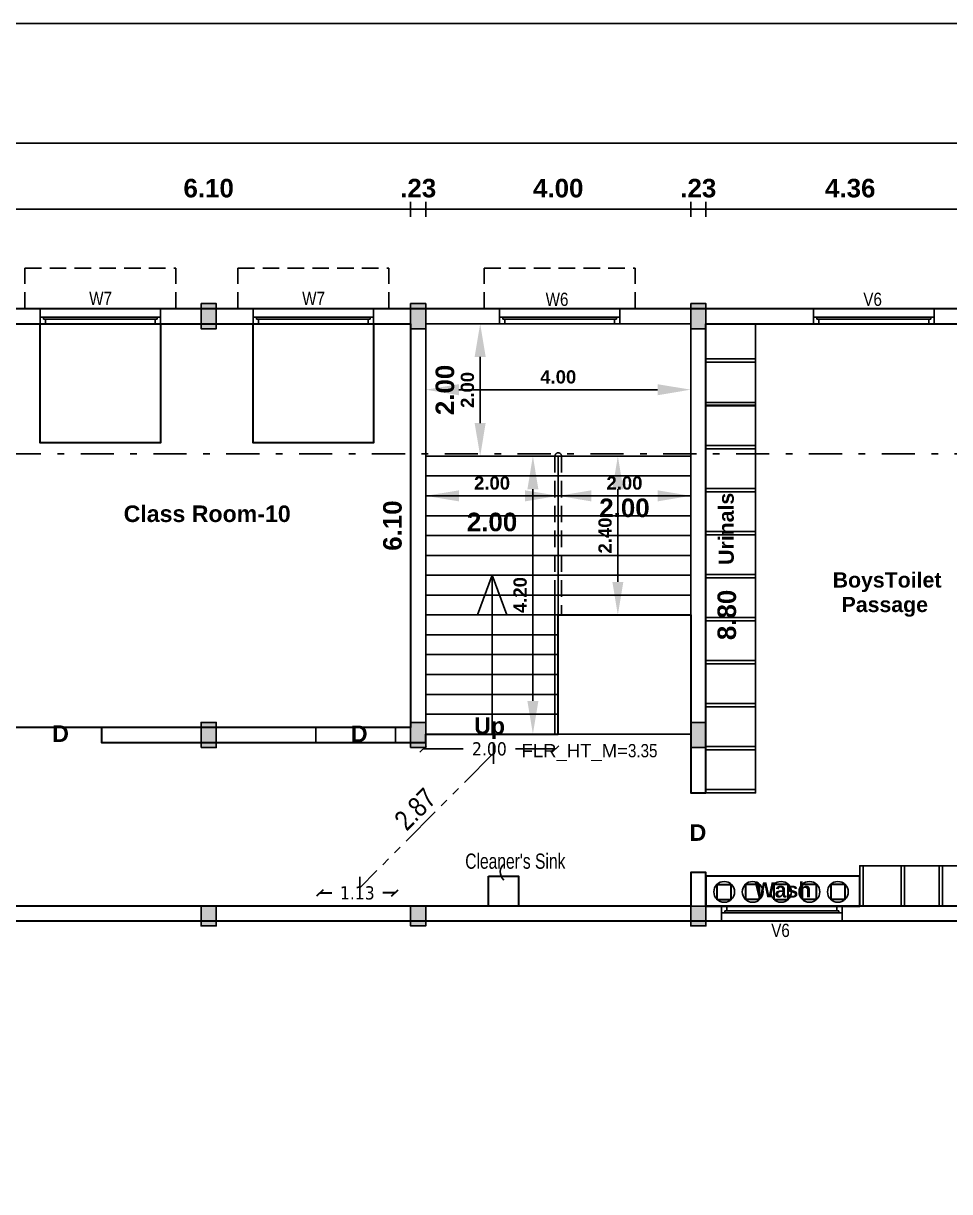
# Model space of a CAD drawing. Header units: metres. Extents: x 0 to 602, y 0 to 196.
# Drawn here: x 348.76 to 362.75, y 121.44 to 139.09 of the extents above; entities that cross this region are included whole.
import ezdxf

# ---------------------------------------------------------------- set-up
doc = ezdxf.new("R2010")
doc.units = ezdxf.units.M
doc.header["$MEASUREMENT"] = 0
for name, pattern in [('DASHDOT2', [0.5, 0.25, -0.125, 0, -0.125]), ('HIDDEN', [0.375, 0.25, -0.125]), ('PHANTOM2', [1.25, 0.625, -0.125, 0.125, -0.125, 0.125, -0.125])]:
    doc.linetypes.add(name, pattern=pattern)
for name, color, linetype, lineweight in [('BLK_1_FLR_1_ EXIT_WIDTH_ DOOR', 7, 'Continuous', 35), ('BLK_1_FLR_1_BLT_UP_AREA', 4, 'Continuous', 30), ('BLK_1_FLR_1_REGULAR_ROOM_9', 1, 'Continuous', 30), ('BLK_1_FLR_1_ROOM_9_LIGHT_VENTILATION_1', 1, 'Continuous', 30), ('BLK_1_FLR_1_ROOM_9_LIGHT_VENTILATION_2', 1, 'Continuous', 30), ('BLK_1_FLR_1_STAIR_1', 4, 'Continuous', 30), ('BLK_1_FLR_1_STAIR_1_FLIGHT_1', 4, 'Continuous', 30), ('BLK_1_FLR_1_STAIR_1_FLIGHT_2', 4, 'Continuous', 30), ('BLK_1_FLR_1_STAIR_1_LANDING_1', 4, 'Continuous', 30), ('BLK_1_FLR_1_URINAL', 235, 'Continuous', 30), ('BLK_1_FLR_1_WASH', 4, 'Continuous', 30)]:
    doc.layers.add(name, color=color, linetype=linetype, lineweight=lineweight)
for name, color, linetype in [('BLK_1_FLR_1_CARPET_AREA', 10, 'Continuous'), ('BLK_1_FLR_1_EXIT_WIDTH_STAIR', 1, 'Continuous'), ('DIST_EXIT', 7, 'Continuous')]:
    doc.layers.add(name, color=color, linetype=linetype)
doc.styles.add('.5', font='GILC____.TTF', dxfattribs={"height": 0.5})
doc.styles.add('Ar Bold', font='arialbd.ttf')
doc.styles.add('ARIAL', font='ARIALN.TTF')
doc.styles.add('JSC-Tahoma', font='tahoma.ttf')
doc.styles.get("Standard").update_dxf_attribs({"font": 'swissc.ttf', "height": 0.23})
doc.dimstyles.new('$Side open200', dxfattribs={"dimtxt": 1, "dimasz": 0.5, "dimexe": 0.18, "dimexo": 0.0625, "dimgap": 0.09, "dimtad": 1, "dimzin": 4, "dimdsep": 46, "dimtxsty": 'Ar Bold', "dimcen": 0.09, "dimse1": 1, "dimse2": 1, "dimclrd": 252, "dimclrt": 40, "dimadec": 0, "dimazin": 0, "dimtfac": 1, "dimtix": 1, "dimtofl": 0, "dimtmove": 2, "dimatfit": 0, "dimfxl": 0, "dimtzin": 0, "dimarcsym": 0})
doc.dimstyles.new('JSC_100', dxfattribs={"dimscale": 0.2, "dimtxt": 1, "dimasz": 0.5, "dimexe": 1, "dimexo": 2, "dimgap": 0.7, "dimtad": 0, "dimzin": 1, "dimdsep": 46, "dimtxsty": 'JSC-Tahoma', "dimblk": 'OBLIQUE', "dimcen": 0, "dimse1": 1, "dimse2": 1, "dimclrd": 8, "dimclre": 8, "dimclrt": 4, "dimadec": 0, "dimazin": 3, "dimtfac": 1, "dimtix": 1, "dimtmove": 1, "dimatfit": 3, "dimfxl": 0, "dimtolj": 1, "dimtzin": 0, "dimlwd": -1, "dimlwe": -1, "dimarcsym": 0})
doc.dimstyles.new('OPEN SPACE', dxfattribs={"dimtxt": 0.3, "dimasz": 0.23, "dimexe": 0.1875, "dimexo": 0.0625, "dimgap": 0.09, "dimtad": 3, "dimzin": 0, "dimdsep": 46, "dimtxsty": 'ARIAL', "dimblk": 'OBLIQUE', "dimcen": 0.09, "dimse1": 1, "dimse2": 1, "dimclrd": 6, "dimclre": 6, "dimclrt": 7, "dimadec": 0, "dimazin": 0, "dimtfac": 0.5, "dimtix": 1, "dimtmove": 0, "dimatfit": 3, "dimfxl": 0, "dimtolj": 1, "dimtzin": 0, "dimarcsym": 0})
doc.dimstyles.new('~dimensions', dxfattribs={"dimtxt": 0.28, "dimasz": 0.17, "dimexe": 0.05, "dimexo": 0.0625, "dimgap": 0.06, "dimtad": 1, "dimzin": 4, "dimdsep": 46, "dimtxsty": 'Ar Bold', "dimcen": 0.09, "dimse1": 1, "dimse2": 1, "dimsd1": 1, "dimsd2": 1, "dimclrt": 4, "dimadec": 0, "dimazin": 0, "dimtfac": 1, "dimtix": 1, "dimtofl": 0, "dimtmove": 2, "dimatfit": 3, "dimfxl": 0, "dimtolj": 1, "dimtzin": 0, "dimarcsym": 0})

# ---------------------------------------------------------------- blocks, each defined once
blk = doc.blocks.new('*D1047')
at = {"layer": 'Defpoints', "color": 0, "linetype": 'Continuous', "lineweight": 30}
for p in [(348.512, 136.399), (354.612, 136.399), (354.612, 136.399)]:
    blk.add_point(p, dxfattribs=at)
at = {"color": 4, "linetype": 'Continuous', "insert": (351.562, 136.602), "char_height": 0.28, "attachment_point": 5, "style": 'Ar Bold'}
blk.add_mtext('\\A1;6.10', dxfattribs=at)
blk = doc.blocks.new('*D1048')
at = {"layer": 'Defpoints', "color": 0, "linetype": 'Continuous', "lineweight": 30}
for p in [(354.612, 136.399), (354.842, 136.399), (354.842, 136.399)]:
    blk.add_point(p, dxfattribs=at)
at = {"color": 4, "linetype": 'Continuous', "insert": (354.727, 136.602), "char_height": 0.28, "attachment_point": 5, "style": 'Ar Bold'}
blk.add_mtext('\\A1;.23', dxfattribs=at)
blk = doc.blocks.new('*D1049')
at = {"layer": 'Defpoints', "color": 0, "linetype": 'Continuous', "lineweight": 30}
for p in [(354.842, 136.399), (358.842, 136.399), (358.842, 136.399)]:
    blk.add_point(p, dxfattribs=at)
at = {"color": 4, "linetype": 'Continuous', "insert": (356.842, 136.602), "char_height": 0.28, "attachment_point": 5, "style": 'Ar Bold'}
blk.add_mtext('\\A1;4.00', dxfattribs=at)
blk = doc.blocks.new('*D1050')
at = {"layer": 'Defpoints', "color": 0, "linetype": 'Continuous', "lineweight": 30}
for p in [(358.842, 136.399), (359.072, 136.399), (359.072, 136.399)]:
    blk.add_point(p, dxfattribs=at)
at = {"color": 4, "linetype": 'Continuous', "insert": (358.957, 136.602), "char_height": 0.28, "attachment_point": 5, "style": 'Ar Bold'}
blk.add_mtext('\\A1;.23', dxfattribs=at)
blk = doc.blocks.new('*D1051')
at = {"layer": 'Defpoints', "color": 0, "linetype": 'Continuous', "lineweight": 30}
for p in [(359.072, 136.399), (363.432, 136.399), (363.432, 136.399)]:
    blk.add_point(p, dxfattribs=at)
at = {"color": 4, "linetype": 'Continuous', "insert": (361.252, 136.602), "char_height": 0.28, "attachment_point": 5, "style": 'Ar Bold'}
blk.add_mtext('\\A1;4.36', dxfattribs=at)
blk = doc.blocks.new('*D1055')
at = {"layer": 'Defpoints', "color": 0, "linetype": 'Continuous', "lineweight": 30}
for p in [(365.302, 137.392), (306.612, 137.284), (365.302, 137.284)]:
    blk.add_point(p, dxfattribs=at)
at = {"color": 4, "linetype": 'Continuous', "insert": (335.957, 137.595), "char_height": 0.28, "attachment_point": 5, "style": 'Ar Bold'}
blk.add_mtext('\\A1;58.69', dxfattribs=at)
blk = doc.blocks.new('*D1121')
at = {"layer": 'Defpoints', "color": 0, "linetype": 'Continuous', "lineweight": 30}
for p in [(354.542, 134.554), (354.612, 134.554), (354.612, 128.454)]:
    blk.add_point(p, dxfattribs=at)
at = {"color": 4, "linetype": 'Continuous', "insert": (354.339, 131.504), "char_height": 0.28, "attachment_point": 5, "rotation": 90, "style": 'Ar Bold'}
blk.add_mtext('\\A1;6.10', dxfattribs=at)
blk = doc.blocks.new('*D1122')
at = {"layer": 'Defpoints', "color": 0, "linetype": 'Continuous', "lineweight": 30}
for p in [(354.842, 131.654), (356.842, 131.654), (356.842, 131.354)]:
    blk.add_point(p, dxfattribs=at)
at = {"color": 4, "linetype": 'Continuous', "insert": (355.842, 131.557), "char_height": 0.28, "attachment_point": 5, "style": 'Ar Bold'}
blk.add_mtext('\\A1;2.00', dxfattribs=at)
blk = doc.blocks.new('*D1123')
at = {"layer": 'Defpoints', "color": 0, "linetype": 'Continuous', "lineweight": 30}
for p in [(356.842, 131.6), (358.842, 131.6), (358.842, 131.568)]:
    blk.add_point(p, dxfattribs=at)
at = {"color": 4, "linetype": 'Continuous', "insert": (357.842, 131.771), "char_height": 0.28, "attachment_point": 5, "style": 'Ar Bold'}
blk.add_mtext('\\A1;2.00', dxfattribs=at)
blk = doc.blocks.new('*D1124')
at = {"layer": 'Defpoints', "color": 0, "linetype": 'Continuous', "lineweight": 30}
for p in [(355.134, 134.554), (355.335, 134.554), (355.134, 132.554)]:
    blk.add_point(p, dxfattribs=at)
at = {"color": 4, "linetype": 'Continuous', "insert": (355.132, 133.554), "char_height": 0.28, "attachment_point": 5, "rotation": 90, "style": 'Ar Bold'}
blk.add_mtext('\\A1;2.00', dxfattribs=at)
blk = doc.blocks.new('*D1126')
at = {"layer": 'Defpoints', "color": 0, "linetype": 'Continuous', "lineweight": 30}
for p in [(360.317, 134.554), (359.592, 125.754), (360.317, 125.754)]:
    blk.add_point(p, dxfattribs=at)
at = {"color": 4, "linetype": 'Continuous', "insert": (359.389, 130.154), "char_height": 0.28, "attachment_point": 5, "rotation": 90, "style": 'Ar Bold'}
blk.add_mtext('\\A1;8.80', dxfattribs=at)
blk = doc.blocks.new('*D1278')
at = {"layer": 'BLK_1_FLR_1_STAIR_1_LANDING_1', "color": 1, "lineweight": -2}
blk.add_line((355.342, 133.558), (358.342, 133.558), dxfattribs=at)
at = {"layer": 'BLK_1_FLR_1_STAIR_1_LANDING_1', "color": 1, "linetype": 'Continuous', "lineweight": 30}
for points in [[(355.342, 133.641), (355.342, 133.474), (354.842, 133.558)], [(358.342, 133.641), (358.342, 133.474), (358.842, 133.558)]]:
    blk.add_solid(points, dxfattribs=at)
at = {"layer": 'Defpoints', "color": 0, "linetype": 'Continuous', "lineweight": 30}
for p in [(354.842, 134.554), (358.842, 134.554), (358.842, 133.558)]:
    blk.add_point(p, dxfattribs=at)
at = {"layer": 'BLK_1_FLR_1_STAIR_1_LANDING_1', "color": 1, "linetype": 'Continuous', "lineweight": 30, "insert": (356.842, 133.75), "char_height": 0.2, "attachment_point": 5, "style": 'Ar Bold'}
blk.add_mtext('4.00', dxfattribs=at)
blk = doc.blocks.new('*D1279')
at = {"layer": 'BLK_1_FLR_1_STAIR_1_LANDING_1', "color": 2, "lineweight": -2}
blk.add_line((355.663, 134.054), (355.663, 133.054), dxfattribs=at)
at = {"layer": 'BLK_1_FLR_1_STAIR_1_LANDING_1', "color": 2, "linetype": 'Continuous', "lineweight": 30}
for points in [[(355.579, 134.054), (355.746, 134.054), (355.663, 134.554)], [(355.579, 133.054), (355.746, 133.054), (355.663, 132.554)]]:
    blk.add_solid(points, dxfattribs=at)
at = {"layer": 'Defpoints', "color": 0, "linetype": 'Continuous', "lineweight": 30}
for p in [(354.842, 134.554), (354.842, 132.554), (355.663, 132.554)]:
    blk.add_point(p, dxfattribs=at)
at = {"layer": 'BLK_1_FLR_1_STAIR_1_LANDING_1', "color": 2, "linetype": 'Continuous', "lineweight": 30, "insert": (355.471, 133.554), "char_height": 0.2, "attachment_point": 5, "rotation": 90, "style": 'Ar Bold'}
blk.add_mtext('2.00', dxfattribs=at)
blk = doc.blocks.new('*D1280')
at = {"layer": 'BLK_1_FLR_1_STAIR_1_FLIGHT_1', "color": 2, "lineweight": -2}
blk.add_line((355.342, 131.954), (356.342, 131.954), dxfattribs=at)
at = {"layer": 'BLK_1_FLR_1_STAIR_1_FLIGHT_1', "color": 2, "linetype": 'Continuous', "lineweight": 30}
for points in [[(355.342, 132.037), (355.342, 131.87), (354.842, 131.954)], [(356.342, 132.037), (356.342, 131.87), (356.842, 131.954)]]:
    blk.add_solid(points, dxfattribs=at)
at = {"layer": 'Defpoints', "color": 0, "linetype": 'Continuous', "lineweight": 30}
for p in [(354.842, 132.554), (356.842, 132.554), (356.842, 131.954)]:
    blk.add_point(p, dxfattribs=at)
at = {"layer": 'BLK_1_FLR_1_STAIR_1_FLIGHT_1', "color": 2, "linetype": 'Continuous', "lineweight": 30, "insert": (355.842, 132.146), "char_height": 0.2, "attachment_point": 5, "style": 'Ar Bold'}
blk.add_mtext('2.00', dxfattribs=at)
blk = doc.blocks.new('*D1281')
at = {"layer": 'BLK_1_FLR_1_STAIR_1_FLIGHT_1', "color": 1, "lineweight": -2}
blk.add_line((356.459, 132.054), (356.459, 128.854), dxfattribs=at)
at = {"layer": 'BLK_1_FLR_1_STAIR_1_FLIGHT_1', "color": 1, "linetype": 'Continuous', "lineweight": 30}
for points in [[(356.376, 132.054), (356.542, 132.054), (356.459, 132.554)], [(356.376, 128.854), (356.542, 128.854), (356.459, 128.354)]]:
    blk.add_solid(points, dxfattribs=at)
at = {"layer": 'Defpoints', "color": 0, "linetype": 'Continuous', "lineweight": 30}
for p in [(356.842, 132.554), (356.459, 128.354), (356.842, 128.354)]:
    blk.add_point(p, dxfattribs=at)
at = {"layer": 'BLK_1_FLR_1_STAIR_1_FLIGHT_1', "color": 1, "linetype": 'Continuous', "lineweight": 30, "insert": (356.267, 130.454), "char_height": 0.2, "attachment_point": 5, "rotation": 90, "style": 'Ar Bold'}
blk.add_mtext('4.20', dxfattribs=at)
blk = doc.blocks.new('*D1282')
at = {"layer": 'BLK_1_FLR_1_STAIR_1_FLIGHT_2', "color": 2, "lineweight": -2}
blk.add_line((357.342, 131.954), (358.342, 131.954), dxfattribs=at)
at = {"layer": 'BLK_1_FLR_1_STAIR_1_FLIGHT_2', "color": 2, "linetype": 'Continuous', "lineweight": 30}
for points in [[(357.342, 132.037), (357.342, 131.87), (356.842, 131.954)], [(358.342, 132.037), (358.342, 131.87), (358.842, 131.954)]]:
    blk.add_solid(points, dxfattribs=at)
at = {"layer": 'Defpoints', "color": 0, "linetype": 'Continuous', "lineweight": 30}
for p in [(356.842, 132.554), (358.842, 132.554), (358.842, 131.954)]:
    blk.add_point(p, dxfattribs=at)
at = {"layer": 'BLK_1_FLR_1_STAIR_1_FLIGHT_2', "color": 2, "linetype": 'Continuous', "lineweight": 30, "insert": (357.842, 132.146), "char_height": 0.2, "attachment_point": 5, "style": 'Ar Bold'}
blk.add_mtext('2.00', dxfattribs=at)
blk = doc.blocks.new('*D1288')
at = {"layer": 'BLK_1_FLR_1_STAIR_1_FLIGHT_2', "color": 1, "lineweight": -2}
blk.add_line((357.742, 132.054), (357.742, 130.654), dxfattribs=at)
at = {"layer": 'BLK_1_FLR_1_STAIR_1_FLIGHT_2', "color": 1, "linetype": 'Continuous', "lineweight": 30}
for points in [[(357.659, 132.054), (357.825, 132.054), (357.742, 132.554)], [(357.659, 130.654), (357.825, 130.654), (357.742, 130.154)]]:
    blk.add_solid(points, dxfattribs=at)
at = {"layer": 'Defpoints', "color": 0, "linetype": 'Continuous', "lineweight": 30}
for p in [(356.842, 132.554), (356.842, 130.154), (357.742, 130.154)]:
    blk.add_point(p, dxfattribs=at)
at = {"layer": 'BLK_1_FLR_1_STAIR_1_FLIGHT_2', "color": 1, "linetype": 'Continuous', "lineweight": 30, "insert": (357.55, 131.354), "char_height": 0.2, "attachment_point": 5, "rotation": 90, "style": 'Ar Bold'}
blk.add_mtext('2.40', dxfattribs=at)
blk = doc.blocks.new('_Oblique')
at = {"color": 0, "linetype": 'ByBlock', "lineweight": -2}
blk.add_line((-0.5, -0.5), (0.5, 0.5), dxfattribs=at)
blk = doc.blocks.new('*D895')
at = {"layer": 'BLK_1_FLR_1_EXIT_WIDTH_STAIR', "color": 1}
for p, q in [((354.802, 128.128), (355.408, 128.128)), ((356.802, 128.128), (356.196, 128.128))]:
    blk.add_line(p, q, dxfattribs=at)
at = {"layer": 'Defpoints', "color": 0, "lineweight": 30}
for p in [(354.802, 129.291), (356.802, 129.291), (356.802, 128.128)]:
    blk.add_point(p, dxfattribs=at)
at = {"layer": 'BLK_1_FLR_1_EXIT_WIDTH_STAIR', "color": 1, "xscale": 0.1, "yscale": 0.1, "zscale": 0.1, "rotation": 180}
blk.add_blockref('_Oblique', (354.802, 128.128), dxfattribs=at)
at = {"layer": 'BLK_1_FLR_1_EXIT_WIDTH_STAIR', "color": 1, "xscale": 0.1, "yscale": 0.1, "zscale": 0.1}
blk.add_blockref('_Oblique', (356.802, 128.128), dxfattribs=at)
at = {"layer": 'BLK_1_FLR_1_EXIT_WIDTH_STAIR', "color": 1, "lineweight": 30, "insert": (355.802, 128.128), "char_height": 0.2, "attachment_point": 5, "style": 'JSC-Tahoma'}
blk.add_mtext('\\A1;2.00', dxfattribs=at)
blk = doc.blocks.new('*D896')
at = {"layer": 'Defpoints', "color": 0, "lineweight": 30}
for p in [(355.802, 128.128), (353.783, 126.094), (353.846, 126.031)]:
    blk.add_point(p, dxfattribs=at)
at = {"layer": 'DIST_EXIT', "color": 7, "linetype": 'PHANTOM2', "lineweight": -2}
blk.add_line((355.865, 128.065), (353.846, 126.031), dxfattribs=at)
at = {"layer": 'DIST_EXIT', "color": 7, "lineweight": -2, "xscale": 0.23, "yscale": 0.23, "zscale": 0.23}
for p, rotation in [((355.865, 128.065), 45.2126096611053), ((353.846, 126.031), 225.2126096611053)]:
    blk.add_blockref('_Oblique', p, dxfattribs=dict(at, rotation=rotation))
at = {"layer": 'DIST_EXIT', "color": 7, "lineweight": 35, "insert": (354.683, 127.219), "char_height": 0.3, "attachment_point": 5, "rotation": 45.2126, "style": 'ARIAL'}
blk.add_mtext('\\A1;2.87', dxfattribs=at)
blk = doc.blocks.new('*D1258')
at = {"layer": 'BLK_1_FLR_1_ EXIT_WIDTH_ DOOR', "color": 2}
for p, q in [((353.241, 125.952), (353.423, 125.952)), ((354.373, 125.952), (354.191, 125.952))]:
    blk.add_line(p, q, dxfattribs=at)
at = {"layer": 'Defpoints', "color": 0, "lineweight": 30}
for p in [(354.373, 125.952), (353.241, 125.754), (354.373, 125.754)]:
    blk.add_point(p, dxfattribs=at)
at = {"layer": 'BLK_1_FLR_1_ EXIT_WIDTH_ DOOR', "color": 2, "xscale": 0.1, "yscale": 0.1, "zscale": 0.1, "rotation": 180}
blk.add_blockref('_Oblique', (353.241, 125.952), dxfattribs=at)
at = {"layer": 'BLK_1_FLR_1_ EXIT_WIDTH_ DOOR', "color": 2, "xscale": 0.1, "yscale": 0.1, "zscale": 0.1}
blk.add_blockref('_Oblique', (354.373, 125.952), dxfattribs=at)
at = {"layer": 'BLK_1_FLR_1_ EXIT_WIDTH_ DOOR', "color": 2, "lineweight": 30, "insert": (353.807, 125.952), "char_height": 0.2, "attachment_point": 5, "style": 'JSC-Tahoma'}
blk.add_mtext('\\A1;1.13', dxfattribs=at)

msp = doc.modelspace()

# ---------------------------------------------------------------- hatches: boundary and pattern name
at = {"linetype": 'Continuous', "ltscale": 0.1}
h = msp.add_hatch(color=8, dxfattribs=at)
h.dxf.hatch_style = 1
h.paths.add_polyline_path([(351.447, 134.859), (351.447, 134.479), (351.677, 134.479), (351.677, 134.859)])
h = msp.add_hatch(color=8, dxfattribs=at)
h.dxf.hatch_style = 1
h.paths.add_polyline_path([(354.612, 134.859), (354.612, 134.479), (354.842, 134.479), (354.842, 134.859)])
h = msp.add_hatch(color=8, dxfattribs=at)
h.dxf.hatch_style = 1
h.paths.add_polyline_path([(358.842, 134.859), (358.842, 134.479), (359.072, 134.479), (359.072, 134.859)])
h = msp.add_hatch(color=8, dxfattribs=at)
h.dxf.hatch_style = 1
h.paths.add_polyline_path([(351.447, 128.149), (351.447, 128.529), (351.677, 128.529), (351.677, 128.149)])
h = msp.add_hatch(color=8, dxfattribs=at)
h.dxf.hatch_style = 1
h.paths.add_polyline_path([(354.612, 128.149), (354.612, 128.529), (354.842, 128.529), (354.842, 128.149)])
h = msp.add_hatch(color=8, dxfattribs=at)
h.dxf.hatch_style = 1
h.paths.add_polyline_path([(358.842, 128.149), (358.842, 128.529), (359.072, 128.529), (359.072, 128.149)])
h = msp.add_hatch(color=8, dxfattribs=at)
h.dxf.hatch_style = 1
h.paths.add_polyline_path([(351.447, 125.754), (351.447, 125.454), (351.677, 125.454), (351.677, 125.754)])
h = msp.add_hatch(color=8, dxfattribs=at)
h.dxf.hatch_style = 1
h.paths.add_polyline_path([(354.612, 125.754), (354.612, 125.454), (354.842, 125.454), (354.842, 125.754)])
h = msp.add_hatch(color=8, dxfattribs=at)
h.dxf.hatch_style = 1
h.paths.add_polyline_path([(358.842, 125.754), (358.842, 125.454), (359.072, 125.454), (359.072, 125.754)])

# ---------------------------------------------------------------- linework, layer by layer
at = {"linetype": 'Continuous'}
for p, q in [((306.612, 137.284), (365.302, 137.284)), ((354.612, 136.399), (354.612, 136.169)), ((354.842, 136.399), (354.842, 136.169)), ((358.842, 136.399), (358.842, 136.169)), ((359.072, 136.399), (359.072, 136.169)), ((306.612, 136.284), (365.302, 136.284))]:
    msp.add_line(p, q, dxfattribs=at)
at = {"linetype": 'HIDDEN'}
for p, q in [((348.786, 134.784), (348.786, 135.394)), ((348.786, 135.394), (351.066, 135.394)), ((351.066, 134.784), (351.066, 135.394)), ((352.003, 134.784), (352.003, 135.394)), ((352.003, 135.394), (354.283, 135.394)), ((354.283, 134.784), (354.283, 135.394)), ((355.723, 134.784), (355.723, 135.394)), ((355.723, 135.394), (358.003, 135.394)), ((358.003, 134.784), (358.003, 135.394)), ((349.016, 134.784), (348.786, 134.784)), ((350.836, 134.784), (351.066, 134.784)), ((352.233, 134.784), (352.003, 134.784)), ((354.053, 134.784), (354.283, 134.784)), ((355.953, 134.784), (355.723, 134.784)), ((357.773, 134.784), (358.003, 134.784)), ((360.699, 134.784), (360.469, 134.784)), ((362.519, 134.784), (362.749, 134.784)), ((356.792, 132.554), (354.842, 132.554)), ((356.792, 132.554), (356.792, 130.454)), ((356.842, 132.554), (356.842, 130.454)), ((358.842, 132.554), (356.892, 132.554)), ((356.892, 132.554), (356.892, 130.154)), ((356.792, 132.254), (354.842, 132.254)), ((358.842, 132.254), (356.892, 132.254)), ((356.792, 131.954), (354.842, 131.954)), ((358.842, 131.954), (356.892, 131.954)), ((356.792, 131.654), (354.842, 131.654)), ((358.842, 131.654), (356.892, 131.654)), ((356.792, 131.354), (354.842, 131.354)), ((358.842, 131.354), (356.892, 131.354)), ((356.792, 131.054), (354.842, 131.054)), ((358.842, 131.054), (356.892, 131.054)), ((356.792, 130.754), (354.842, 130.754)), ((358.842, 130.754), (356.892, 130.754)), ((358.842, 130.454), (356.892, 130.454)), ((358.842, 130.154), (356.842, 130.154))]:
    msp.add_line(p, q, dxfattribs=at)
at = {"linetype": 'Continuous', "ltscale": 0.1}
for p, q in [((354.842, 134.784), (306.612, 134.784)), ((354.842, 128.224), (354.842, 134.784)), ((354.842, 128.224), (354.842, 134.784)), ((354.612, 134.554), (348.512, 134.554)), ((354.612, 128.454), (354.612, 134.554)), ((358.842, 127.464), (358.842, 134.554)), ((363.432, 134.554), (359.072, 134.554)), ((359.072, 127.464), (359.072, 134.554)), ((355.842, 130.754), (355.62, 130.154)), ((355.842, 128.354), (355.842, 130.754)), ((355.842, 130.754), (356.063, 130.154)), ((356.792, 130.454), (354.842, 130.454)), ((356.792, 130.454), (356.792, 128.354)), ((356.842, 130.454), (356.842, 128.354)), ((356.792, 130.154), (354.842, 130.154)), ((356.792, 129.854), (354.842, 129.854)), ((356.792, 129.554), (354.842, 129.554)), ((356.792, 129.254), (354.842, 129.254)), ((356.792, 128.954), (354.842, 128.954)), ((356.792, 128.654), (354.842, 128.654)), ((349.942, 128.454), (353.182, 128.454)), ((349.942, 128.454), (349.942, 128.224)), ((353.182, 128.454), (353.182, 128.224)), ((354.382, 128.454), (354.612, 128.454)), ((354.382, 128.454), (354.382, 128.224)), ((356.842, 128.354), (354.842, 128.354)), ((349.942, 128.224), (353.182, 128.224)), ((354.382, 128.224), (354.842, 128.224)), ((354.612, 128.149), (354.612, 128.224)), ((354.842, 128.149), (354.842, 128.224)), ((354.842, 128.149), (354.842, 128.224)), ((358.842, 128.149), (358.842, 128.224)), ((359.072, 128.149), (359.072, 128.224)), ((358.842, 127.464), (359.072, 127.464)), ((358.842, 125.524), (358.842, 126.264)), ((358.842, 126.264), (359.072, 126.264)), ((359.072, 125.754), (359.072, 126.264)), ((315.722, 125.754), (358.842, 125.754)), ((354.842, 125.524), (354.842, 125.754)), ((354.842, 125.524), (354.842, 125.754)), ((359.072, 125.524), (359.072, 125.754)), ((315.952, 125.524), (358.842, 125.524))]:
    msp.add_line(p, q, dxfattribs=at)
for p, q in [((349.016, 134.784), (350.836, 134.784)), ((349.016, 134.554), (349.016, 134.784)), ((350.836, 134.554), (350.836, 134.784)), ((352.233, 134.784), (354.053, 134.784)), ((352.233, 134.554), (352.233, 134.784)), ((354.053, 134.554), (354.053, 134.784)), ((355.953, 134.784), (357.773, 134.784)), ((355.953, 134.554), (355.953, 134.784)), ((357.773, 134.554), (357.773, 134.784)), ((360.699, 134.784), (362.519, 134.784)), ((360.699, 134.554), (360.699, 134.784)), ((362.519, 134.554), (362.519, 134.784)), ((349.066, 134.654), (349.016, 134.654)), ((349.016, 134.554), (350.836, 134.554)), ((349.066, 134.654), (350.786, 134.654)), ((349.066, 134.624), (349.066, 134.654)), ((349.096, 134.624), (349.066, 134.624)), ((350.756, 134.624), (349.096, 134.624)), ((349.096, 134.554), (349.096, 134.624)), ((350.756, 134.624), (350.786, 134.624)), ((350.756, 134.554), (350.756, 134.624)), ((350.786, 134.624), (350.786, 134.654)), ((350.786, 134.654), (350.836, 134.654)), ((352.283, 134.654), (352.233, 134.654)), ((352.233, 134.554), (354.053, 134.554)), ((352.283, 134.654), (354.003, 134.654)), ((352.283, 134.624), (352.283, 134.654)), ((352.313, 134.624), (352.283, 134.624)), ((353.973, 134.624), (352.313, 134.624)), ((352.313, 134.554), (352.313, 134.624)), ((353.973, 134.624), (354.003, 134.624)), ((353.973, 134.554), (353.973, 134.624)), ((354.003, 134.624), (354.003, 134.654)), ((354.003, 134.654), (354.053, 134.654)), ((356.003, 134.654), (355.953, 134.654)), ((355.953, 134.554), (357.773, 134.554)), ((356.003, 134.654), (357.723, 134.654)), ((356.003, 134.624), (356.003, 134.654)), ((356.033, 134.624), (356.003, 134.624)), ((357.693, 134.624), (356.033, 134.624)), ((356.033, 134.554), (356.033, 134.624)), ((357.693, 134.624), (357.723, 134.624)), ((357.693, 134.554), (357.693, 134.624)), ((357.723, 134.624), (357.723, 134.654)), ((357.723, 134.654), (357.773, 134.654)), ((360.749, 134.654), (360.699, 134.654)), ((360.699, 134.554), (362.519, 134.554)), ((360.749, 134.654), (362.469, 134.654)), ((360.749, 134.624), (360.749, 134.654)), ((360.779, 134.624), (360.749, 134.624)), ((362.439, 134.624), (360.779, 134.624)), ((360.779, 134.554), (360.779, 134.624)), ((362.439, 134.624), (362.469, 134.624)), ((362.439, 134.554), (362.439, 134.624)), ((362.469, 134.624), (362.469, 134.654)), ((362.469, 134.654), (362.519, 134.654)), ((359.308, 125.754), (361.128, 125.754)), ((359.308, 125.754), (359.308, 125.524)), ((359.388, 125.754), (359.388, 125.684)), ((361.048, 125.754), (361.048, 125.684)), ((361.128, 125.754), (361.128, 125.524)), ((359.358, 125.654), (359.308, 125.654)), ((359.358, 125.684), (359.358, 125.654)), ((359.388, 125.684), (359.358, 125.684)), ((359.358, 125.654), (361.078, 125.654)), ((361.048, 125.684), (359.388, 125.684)), ((361.048, 125.684), (361.078, 125.684)), ((361.078, 125.684), (361.078, 125.654)), ((361.078, 125.654), (361.128, 125.654)), ((359.308, 125.524), (361.128, 125.524))]:
    msp.add_line(p, q)
at = {"color": 115, "linetype": 'Continuous', "ltscale": 0.1}
for p, q in [((359.822, 127.464), (359.822, 134.554)), ((359.072, 127.464), (359.822, 127.464))]:
    msp.add_line(p, q, dxfattribs=at)
at = {"color": 71, "linetype": 'DASHDOT2', "ltscale": 2}
msp.add_line((305.629, 132.588), (365.902, 132.588), dxfattribs=at)
at = {"color": 115, "linetype": 'Continuous'}
for p, q in [((361.395, 125.754), (361.395, 126.364)), ((361.395, 126.364), (365.072, 126.364))]:
    msp.add_line(p, q, dxfattribs=at)
at = {"color": 5}
msp.add_lwpolyline([(387.534, 64.21), (303.031, 64.21), (303.031, 139.094), (387.534, 139.094)], close=True, dxfattribs=at)
at = {"color": 1, "linetype": 'Continuous', "ltscale": 0.1}
for points in [[(349.016, 134.784), (348.786, 134.784), (348.512, 134.784), (348.512, 134.554), (349.016, 134.554)], [(351.447, 134.784), (350.836, 134.784), (350.836, 134.554), (351.447, 134.554)], [(352.233, 134.784), (352.003, 134.784), (351.677, 134.784), (351.677, 134.554), (352.233, 134.554)], [(354.612, 134.784), (354.053, 134.784), (354.053, 134.554), (354.612, 134.554)], [(355.953, 134.784), (355.723, 134.784), (354.842, 134.784), (354.842, 134.554), (355.953, 134.554)], [(358.842, 134.784), (357.773, 134.784), (357.773, 134.554), (358.842, 134.554)], [(360.699, 134.784), (360.469, 134.784), (359.072, 134.784), (359.072, 134.554), (360.699, 134.554)], [(365.072, 134.784), (362.519, 134.784), (362.519, 134.554), (363.432, 134.554), (363.432, 134.084), (363.552, 134.084), (363.552, 134.554), (365.072, 134.554)], [(354.842, 134.479), (354.612, 134.479), (354.612, 128.529), (354.842, 128.529)], [(359.072, 134.479), (358.842, 134.479), (358.842, 128.529), (359.072, 128.529)], [(351.447, 128.454), (349.942, 128.454), (349.942, 128.224), (351.447, 128.224)], [(353.182, 128.454), (351.677, 128.454), (351.677, 128.224), (353.182, 128.224)], [(354.612, 128.454), (354.382, 128.454), (354.382, 128.224), (354.612, 128.224)], [(359.072, 128.149), (358.842, 128.149), (358.842, 127.464), (359.072, 127.464)], [(359.072, 126.264), (358.842, 126.264), (358.842, 125.754), (359.072, 125.754)], [(359.308, 125.754), (359.072, 125.754), (359.072, 125.524), (359.308, 125.524)], [(363.085, 125.754), (361.128, 125.754), (361.128, 125.524), (363.085, 125.524)]]:
    msp.add_lwpolyline(points, close=True, dxfattribs=at)
at = {"color": 5, "linetype": 'Continuous', "ltscale": 0.1}
for points in [[(351.447, 134.859), (351.447, 134.479), (351.677, 134.479), (351.677, 134.859)], [(354.612, 134.859), (354.612, 134.479), (354.842, 134.479), (354.842, 134.859)], [(358.842, 134.859), (358.842, 134.479), (359.072, 134.479), (359.072, 134.859)], [(351.447, 128.149), (351.447, 128.529), (351.677, 128.529), (351.677, 128.149)], [(354.612, 128.149), (354.612, 128.529), (354.842, 128.529), (354.842, 128.149)], [(358.842, 128.149), (358.842, 128.529), (359.072, 128.529), (359.072, 128.149)], [(351.447, 125.754), (351.447, 125.454), (351.677, 125.454), (351.677, 125.754)], [(354.612, 125.754), (354.612, 125.454), (354.842, 125.454), (354.842, 125.754)], [(358.842, 125.754), (358.842, 125.454), (359.072, 125.454), (359.072, 125.754)]]:
    msp.add_lwpolyline(points, close=True, dxfattribs=at)
at = {"linetype": 'Continuous', "ltscale": 0.1}
msp.add_lwpolyline([(359.072, 125.754), (365.072, 125.754), (365.072, 134.554)], dxfattribs=at)
at = {"color": 115, "linetype": 'Continuous', "ltscale": 0.1}
for points in [[(359.072, 133.972), (359.822, 133.972), (359.822, 134.022), (359.072, 134.022)], [(359.072, 133.314), (359.822, 133.314), (359.822, 133.364), (359.072, 133.364)], [(359.072, 132.664), (359.822, 132.664), (359.822, 132.714), (359.072, 132.714)], [(359.072, 132.014), (359.822, 132.014), (359.822, 132.064), (359.072, 132.064)], [(359.072, 131.364), (359.822, 131.364), (359.822, 131.414), (359.072, 131.414)], [(359.072, 130.714), (359.822, 130.714), (359.822, 130.764), (359.072, 130.764)], [(359.072, 130.064), (359.822, 130.064), (359.822, 130.114), (359.072, 130.114)], [(359.072, 129.414), (359.822, 129.414), (359.822, 129.464), (359.072, 129.464)], [(359.072, 128.764), (359.822, 128.764), (359.822, 128.814), (359.072, 128.814)], [(359.072, 128.114), (359.822, 128.114), (359.822, 128.164), (359.072, 128.164)], [(359.072, 127.464), (359.822, 127.464), (359.822, 127.514), (359.072, 127.514)]]:
    msp.add_lwpolyline(points, dxfattribs=at)
at = {"color": 115, "linetype": 'Continuous'}
for points in [[(361.395, 125.754), (361.395, 126.364), (361.445, 126.364), (361.445, 125.754)], [(362.019, 125.754), (362.019, 126.364), (362.069, 126.364), (362.069, 125.754)], [(362.595, 125.754), (362.595, 126.364), (362.645, 126.364), (362.645, 125.754)]]:
    msp.add_lwpolyline(points, dxfattribs=at)
at = {"color": 6}
msp.add_lwpolyline([(355.791, 125.754), (356.241, 125.754), (356.241, 126.204), (355.791, 126.204)], close=True, dxfattribs=at)
at = {"color": 8, "linetype": 'Continuous', "ltscale": 0.1}
msp.add_lwpolyline([(359.072, 126.204), (361.395, 126.204), (361.395, 125.754)], dxfattribs=at)
for centre in [(359.349, 125.969), (359.778, 125.969), (360.207, 125.969), (360.636, 125.969), (361.065, 125.969)]:
    msp.add_circle(centre, 0.157, dxfattribs=at)
at = {"linetype": 'HIDDEN'}
msp.add_arc((356.842, 132.554), 0.05, 0, 180, dxfattribs=at)
at = {"linetype": 'Continuous', "ltscale": 0.1}
msp.add_arc((356.127, 126.269), 0.161, 126.5193, 228.8221, dxfattribs=at)
at = {"layer": 'BLK_1_FLR_1_BLT_UP_AREA', "color": 26, "lineweight": 35}
msp.add_lwpolyline([(306.612, 134.784), (365.302, 134.784), (365.302, 125.524), (315.952, 125.524), (315.952, 123.024), (320.252, 123.024), (320.252, 115.974), (315.952, 115.974), (315.952, 104.674), (306.612, 104.674)], close=True, dxfattribs=at)
at = {"layer": 'BLK_1_FLR_1_CARPET_AREA', "color": 26, "lineweight": 35}
for points in [[(348.512, 134.554), (354.612, 134.554), (354.612, 128.454), (349.942, 128.454), (349.942, 128.224), (354.842, 128.224), (354.842, 128.354), (356.842, 128.354), (356.842, 130.154), (358.842, 130.154), (358.842, 127.464), (359.072, 127.464), (359.072, 134.554), (363.432, 134.554)], [(365.072, 125.754), (359.072, 125.754), (359.072, 126.264), (358.842, 126.264), (358.842, 125.754), (315.722, 125.754)]]:
    msp.add_lwpolyline(points, dxfattribs=at)
at = {"layer": 'BLK_1_FLR_1_REGULAR_ROOM_9', "color": 3, "linetype": 'Continuous', "lineweight": 35, "ltscale": 0.25}
msp.add_lwpolyline([(348.512, 134.554), (354.612, 134.554), (354.612, 128.454), (348.512, 128.454)], close=True, dxfattribs=at)
at = {"layer": 'BLK_1_FLR_1_ROOM_9_LIGHT_VENTILATION_1', "color": 3, "linetype": 'Continuous', "lineweight": 35, "ltscale": 0.25}
msp.add_lwpolyline([(349.016, 134.554), (350.836, 134.554), (350.836, 132.754), (349.016, 132.754)], close=True, dxfattribs=at)
at = {"layer": 'BLK_1_FLR_1_ROOM_9_LIGHT_VENTILATION_2', "color": 3, "linetype": 'Continuous', "lineweight": 35, "ltscale": 0.25}
msp.add_lwpolyline([(352.233, 134.554), (354.053, 134.554), (354.053, 132.754), (352.233, 132.754)], close=True, dxfattribs=at)
at = {"layer": 'BLK_1_FLR_1_STAIR_1', "color": 1, "linetype": 'Continuous', "lineweight": 30}
msp.add_lwpolyline([(354.842, 128.354), (358.842, 128.354), (358.842, 134.554), (354.842, 134.554)], close=True, dxfattribs=at)
at = {"layer": 'BLK_1_FLR_1_STAIR_1_FLIGHT_1', "color": 7, "linetype": 'Continuous', "lineweight": 30}
for p, q in [((356.842, 132.554), (354.842, 132.554)), ((356.842, 132.254), (354.842, 132.254)), ((356.842, 131.954), (354.842, 131.954)), ((356.842, 131.654), (354.842, 131.654)), ((356.842, 131.354), (354.842, 131.354)), ((356.842, 131.054), (354.842, 131.054)), ((356.842, 130.754), (354.842, 130.754)), ((356.842, 130.454), (354.842, 130.454)), ((356.842, 130.154), (354.842, 130.154)), ((356.842, 129.854), (354.842, 129.854)), ((356.842, 129.554), (354.842, 129.554)), ((356.842, 129.254), (354.842, 129.254)), ((356.842, 128.954), (354.842, 128.954)), ((356.842, 128.654), (354.842, 128.654)), ((356.842, 128.354), (354.842, 128.354))]:
    msp.add_line(p, q, dxfattribs=at)
msp.add_lwpolyline([(354.842, 132.554), (356.842, 132.554), (356.842, 128.354), (354.842, 128.354)], close=True, dxfattribs=at)
at = {"layer": 'BLK_1_FLR_1_STAIR_1_FLIGHT_2', "color": 7, "linetype": 'Continuous', "lineweight": 30}
for p, q in [((356.842, 132.554), (358.842, 132.554)), ((356.842, 132.254), (358.842, 132.254)), ((356.842, 131.954), (358.842, 131.954)), ((356.842, 131.654), (358.842, 131.654)), ((356.842, 131.354), (358.842, 131.354)), ((356.842, 131.054), (358.842, 131.054)), ((356.842, 130.754), (358.842, 130.754)), ((356.842, 130.454), (358.842, 130.454)), ((356.842, 130.154), (358.842, 130.154))]:
    msp.add_line(p, q, dxfattribs=at)
msp.add_lwpolyline([(356.842, 132.554), (358.842, 132.554), (358.842, 130.154), (356.842, 130.154)], close=True, dxfattribs=at)
at = {"layer": 'BLK_1_FLR_1_STAIR_1_LANDING_1', "color": 7, "linetype": 'Continuous', "lineweight": 30}
msp.add_lwpolyline([(354.842, 134.554), (358.842, 134.554), (358.842, 132.554), (354.842, 132.554)], close=True, dxfattribs=at)
at = {"layer": 'BLK_1_FLR_1_URINAL', "color": 235, "lineweight": 30}
for points in [[(359.072, 133.972), (359.822, 133.972), (359.822, 134.554), (359.072, 134.554)], [(359.072, 133.972), (359.822, 133.972), (359.822, 133.322), (359.072, 133.322)], [(359.072, 133.314), (359.822, 133.314), (359.822, 132.664), (359.072, 132.664)], [(359.072, 132.664), (359.822, 132.664), (359.822, 132.014), (359.072, 132.014)], [(359.072, 132.014), (359.822, 132.014), (359.822, 131.364), (359.072, 131.364)], [(359.072, 131.364), (359.822, 131.364), (359.822, 130.714), (359.072, 130.714)], [(359.072, 130.714), (359.822, 130.714), (359.822, 130.064), (359.072, 130.064)], [(359.072, 130.064), (359.822, 130.064), (359.822, 129.414), (359.072, 129.414)], [(359.072, 129.414), (359.822, 129.414), (359.822, 128.764), (359.072, 128.764)], [(359.072, 128.764), (359.822, 128.764), (359.822, 128.114), (359.072, 128.114)], [(359.072, 128.114), (359.822, 128.114), (359.822, 127.464), (359.072, 127.464)], [(361.395, 126.364), (362.019, 126.364), (362.019, 125.754), (361.395, 125.754)], [(362.019, 126.364), (362.595, 126.364), (362.595, 125.754), (362.019, 125.754)], [(362.595, 126.364), (363.203, 126.364), (363.203, 125.754), (362.595, 125.754)]]:
    msp.add_lwpolyline(points, close=True, dxfattribs=at)
at = {"layer": 'BLK_1_FLR_1_WASH', "color": 56, "lineweight": 35, "ltscale": 20}
msp.add_lwpolyline([(355.791, 126.204), (356.241, 126.204), (356.241, 125.754), (355.791, 125.754)], close=True, dxfattribs=at)
at = {"layer": 'BLK_1_FLR_1_WASH', "color": 55, "lineweight": 35, "ltscale": 20}
msp.add_lwpolyline([(361.395, 125.754), (361.395, 126.204), (359.072, 126.204), (359.072, 125.754)], close=True, dxfattribs=at)
at = {"layer": 'BLK_1_FLR_1_WASH', "color": 60, "lineweight": 35}
for points in [[(359.241, 125.849), (359.241, 126.082), (359.447, 126.082), (359.447, 125.849)], [(359.673, 125.852), (359.673, 126.085), (359.879, 126.085), (359.879, 125.852)], [(360.103, 125.851), (360.103, 126.084), (360.31, 126.084), (360.31, 125.851)], [(360.529, 125.854), (360.529, 126.087), (360.735, 126.087), (360.735, 125.854)], [(360.964, 125.852), (360.964, 126.085), (361.17, 126.085), (361.17, 125.852)]]:
    msp.add_lwpolyline(points, close=True, dxfattribs=at)

# ---------------------------------------------------------------- texts
for s, p in [('W7', (349.758, 134.837)), ('W7', (352.975, 134.837)), ('W6', (356.652, 134.824)), ('V6', (361.45, 134.824)), ('V6', (360.059, 125.287))]:
    msp.add_text(s, height=0.2).set_placement(p)
at = {"style": 'Ar Bold'}
msp.add_text('Urinals', height=0.23, rotation=90, dxfattribs=at).set_placement((359.493, 130.911))
for s, height, style, p in [('Class Room-10', 0.25, 'Ar Bold', (350.278, 131.558)), ('BoysToilet', 0.23, 'Ar Bold', (360.987, 130.568)), ('Passage', 0.23, 'Ar Bold', (361.122, 130.197)), ('Up', 0.25, 'Ar Bold', (355.572, 128.354)), ('D', 0.25, 'Ar Bold', (349.199, 128.235)), ('D', 0.25, 'Ar Bold', (353.71, 128.232)), ('D', 0.25, 'Ar Bold', (358.826, 126.74)), ("Cleaner's Sink", 0.23, '.5', (355.437, 126.318)), ('Wash', 0.23, 'Ar Bold', (359.808, 125.884))]:
    msp.add_text(s, height=height, dxfattribs=dict(style=style)).set_placement(p)
at = {"layer": 'BLK_1_FLR_1_STAIR_1', "color": 1, "linetype": 'Continuous', "lineweight": 30, "insert": (357.314, 128.203), "char_height": 0.2, "width": 2.4, "attachment_point": 2, "rotation": 359.9736}
msp.add_mtext('{\\fArial CE|b0|i0|c238|p34;FLR_HT_M=}3.35', dxfattribs=at)

# ---------------------------------------------------------------- dimensions: what is measured, and where the dimension line sits
at = {"linetype": 'Continuous'}
for p1, p2, distance, picture, middle in [((306.612, 137.284), (365.302, 137.284), 0.108, '*D1055', (335.957, 137.595)), ((354.612, 128.454), (354.612, 134.554), 0.07, '*D1121', (354.339, 131.504)), ((355.134, 132.554), (355.134, 134.554), -0.201, '*D1124', (355.132, 133.554)), ((360.317, 134.554), (360.317, 125.754), -0.725, '*D1126', (359.389, 130.154)), ((356.842, 131.6), (358.842, 131.6), -0.032, '*D1123', (357.842, 131.771)), ((354.842, 131.654), (356.842, 131.654), -0.3, '*D1122', (355.842, 131.557))]:
    dim = msp.add_aligned_dim(p1=p1, p2=p2, distance=distance, dimstyle='~dimensions', dxfattribs=at)
    dim.commit()
    dim.dimension.update_dxf_attribs({"geometry": picture, "text_midpoint": middle})
for base, p1, p2, picture, middle in [((354.612, 136.399), (348.512, 136.399), (354.612, 136.399), '*D1047', (351.562, 136.602)), ((354.842, 136.399), (354.612, 136.399), (354.842, 136.399), '*D1048', (354.727, 136.602)), ((358.842, 136.399), (354.842, 136.399), (358.842, 136.399), '*D1049', (356.842, 136.602)), ((359.072, 136.399), (358.842, 136.399), (359.072, 136.399), '*D1050', (358.957, 136.602)), ((363.432, 136.399), (359.072, 136.399), (363.432, 136.399), '*D1051', (361.252, 136.602))]:
    dim = msp.add_linear_dim(base=base, p1=p1, p2=p2, angle=180, dimstyle='~dimensions', dxfattribs=at)
    dim.commit()
    dim.dimension.update_dxf_attribs({"geometry": picture, "text_midpoint": middle})
at = {"layer": 'BLK_1_FLR_1_ EXIT_WIDTH_ DOOR', "color": 2, "lineweight": 30}
dim = msp.add_aligned_dim(p1=(353.241, 125.754), p2=(354.373, 125.754), distance=0.198, dimstyle='JSC_100', override={"dimclrd": 2, "dimclrt": 2}, dxfattribs=at)
dim.commit()
dim.dimension.update_dxf_attribs({"geometry": '*D1258', "text_midpoint": (353.807, 125.952)})
at = {"layer": 'BLK_1_FLR_1_EXIT_WIDTH_STAIR', "color": 1, "lineweight": 30}
dim = msp.add_aligned_dim(p1=(354.802, 129.291), p2=(356.802, 129.291), distance=-1.163, dimstyle='JSC_100', override={"dimclrd": 1, "dimclrt": 1}, dxfattribs=at)
dim.commit()
dim.dimension.update_dxf_attribs({"geometry": '*D895', "text_midpoint": (355.802, 128.128)})
at = {"layer": 'BLK_1_FLR_1_STAIR_1_FLIGHT_1', "color": 2, "linetype": 'Continuous', "lineweight": 30}
dim = msp.add_aligned_dim(p1=(354.842, 132.554), p2=(356.842, 132.554), distance=-0.6, dimstyle='$Side open200', override={"dimtxt": 0.2, "dimclrd": 2, "dimclrt": 2, "dimfxl": 0.05, "dimfxlon": 1, "dimarcsym": 1}, dxfattribs=at)
dim.commit()
dim.dimension.update_dxf_attribs({"geometry": '*D1280', "text_midpoint": (355.842, 132.146)})
at = {"layer": 'BLK_1_FLR_1_STAIR_1_FLIGHT_1', "color": 1, "linetype": 'Continuous', "lineweight": 30}
dim = msp.add_aligned_dim(p1=(356.842, 132.554), p2=(356.842, 128.354), distance=-0.383, dimstyle='$Side open200', override={"dimtxt": 0.2, "dimclrd": 1, "dimclrt": 1, "dimfxl": 0.05, "dimfxlon": 1, "dimarcsym": 1}, dxfattribs=at)
dim.commit()
dim.dimension.update_dxf_attribs({"geometry": '*D1281', "text_midpoint": (356.267, 130.454)})
at = {"layer": 'BLK_1_FLR_1_STAIR_1_FLIGHT_2', "color": 2, "linetype": 'Continuous', "lineweight": 30}
dim = msp.add_aligned_dim(p1=(356.842, 132.554), p2=(358.842, 132.554), distance=-0.6, dimstyle='$Side open200', override={"dimtxt": 0.2, "dimclrd": 2, "dimclrt": 2, "dimfxl": 0.05, "dimfxlon": 1, "dimarcsym": 1}, dxfattribs=at)
dim.commit()
dim.dimension.update_dxf_attribs({"geometry": '*D1282', "text_midpoint": (357.842, 132.146)})
at = {"layer": 'BLK_1_FLR_1_STAIR_1_FLIGHT_2', "color": 1, "linetype": 'Continuous', "lineweight": 30}
dim = msp.add_aligned_dim(p1=(356.842, 132.554), p2=(356.842, 130.154), distance=0.9, dimstyle='$Side open200', override={"dimtxt": 0.2, "dimclrd": 1, "dimclrt": 1, "dimfxl": 0.05, "dimfxlon": 1, "dimarcsym": 1}, dxfattribs=at)
dim.commit()
dim.dimension.update_dxf_attribs({"geometry": '*D1288', "text_midpoint": (357.55, 131.354)})
at = {"layer": 'BLK_1_FLR_1_STAIR_1_LANDING_1', "color": 1, "linetype": 'Continuous', "lineweight": 30}
dim = msp.add_aligned_dim(p1=(354.842, 134.554), p2=(358.842, 134.554), distance=-0.996, dimstyle='$Side open200', override={"dimtxt": 0.2, "dimclrd": 1, "dimclrt": 1, "dimfxl": 0.05, "dimfxlon": 1, "dimarcsym": 1}, dxfattribs=at)
dim.commit()
dim.dimension.update_dxf_attribs({"geometry": '*D1278', "text_midpoint": (356.842, 133.75)})
at = {"layer": 'BLK_1_FLR_1_STAIR_1_LANDING_1', "color": 2, "linetype": 'Continuous', "lineweight": 30}
dim = msp.add_aligned_dim(p1=(354.842, 134.554), p2=(354.842, 132.554), distance=0.821, dimstyle='$Side open200', override={"dimtxt": 0.2, "dimclrd": 2, "dimclrt": 2, "dimfxl": 0.05, "dimfxlon": 1, "dimarcsym": 1}, dxfattribs=at)
dim.commit()
dim.dimension.update_dxf_attribs({"geometry": '*D1279', "text_midpoint": (355.471, 133.554)})
at = {"layer": 'DIST_EXIT', "color": 7, "lineweight": 35}
dim = msp.add_aligned_dim(p1=(355.802, 128.128), p2=(353.783, 126.094), distance=0.089, dimstyle='OPEN SPACE', override={"dimpost": '\\X', "dimclrd": 7, "dimfxl": 0, "dimarcsym": 2}, dxfattribs=at)
dim.commit()
dim.dimension.update_dxf_attribs({"geometry": '*D896', "text_midpoint": (354.683, 127.219)})

doc.saveas('drawing.dxf')
